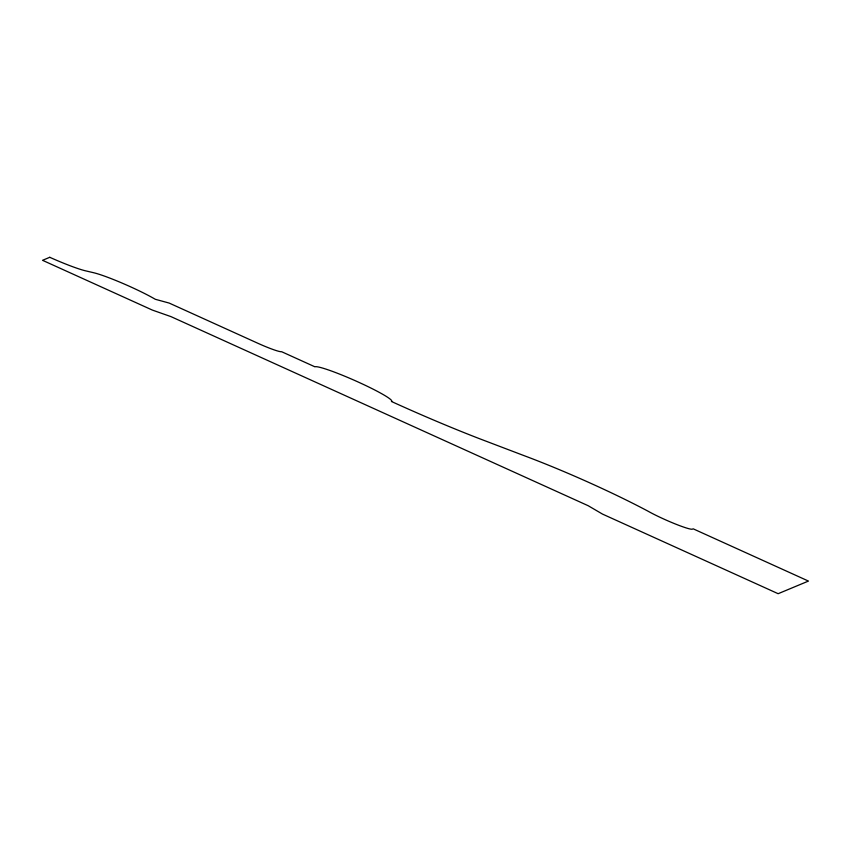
<?xml version="1.0" encoding="UTF-8"?>
<svg xmlns="http://www.w3.org/2000/svg" width="851" height="851" viewBox="0 0 851 851"><rect width="100%" height="100%" fill="white"/><g stroke="black" fill="none" stroke-linecap="round" stroke-linejoin="round"><path stroke-width="1.28" d="M49.762 257.3L42.55 260.31L152.34 310.072L170.977 316.625L588.179 505.717L602.476 514.078L778.144 593.7L808.45 581.073L693.171 528.822L692.235 529.216A27.913 2.627 23.9 0 1 673.864 523.376A27.913 2.627 23.9 0 1 648.047 511.196A118.321 11.137 23.9 0 0 523.673 455.498L478.9 438.467A169.498 15.956 23.9 0 1 391.407 401.47A42.156 3.968 23.9 0 0 358.207 382.035A42.156 3.968 23.9 0 0 314.902 366.802L281.617 351.708A23.275 2.191 23.9 0 1 256.938 342.847L169.158 303.062L155.297 299.286A40.242 3.787 23.9 0 0 93.855 272.777L85.164 270.735A40.965 3.851 23.9 0 1 49.762 257.3"/></g></svg>
